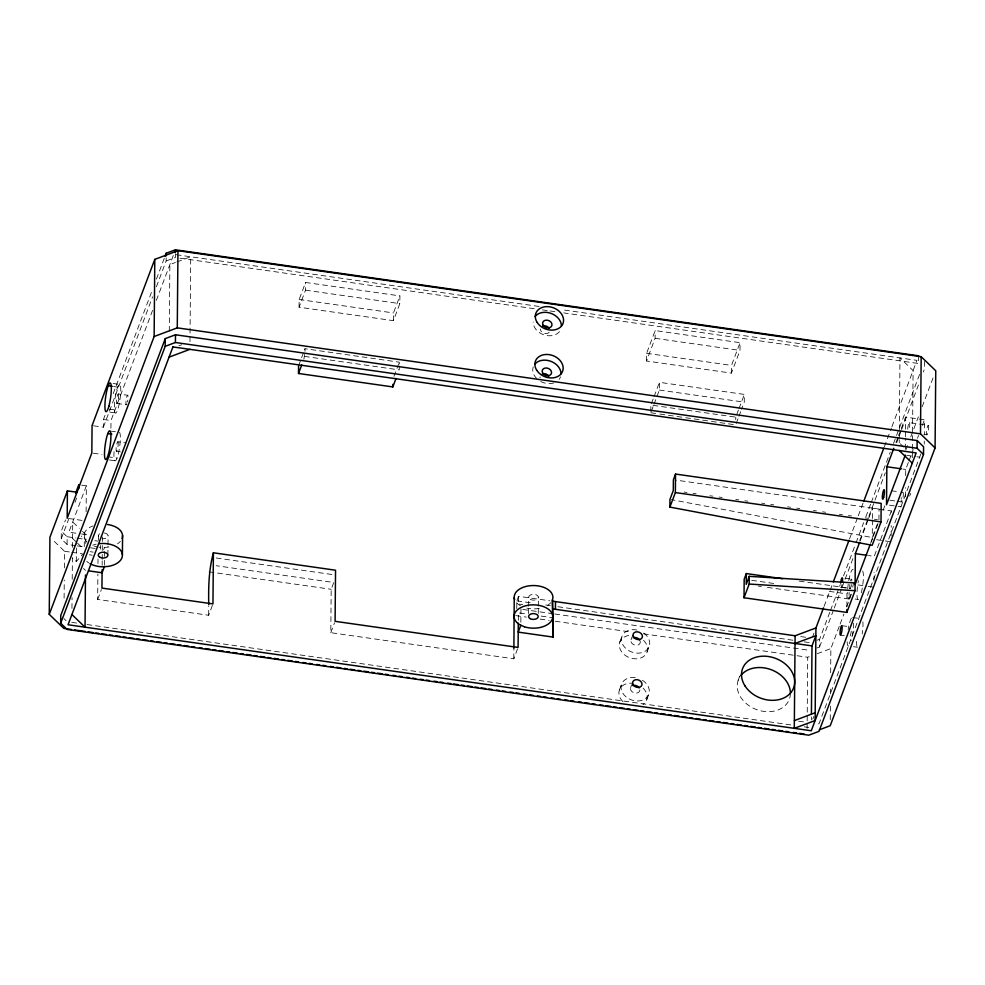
<?xml version="1.0" encoding="UTF-8"?>
<svg xmlns="http://www.w3.org/2000/svg" width="985" height="985" viewBox="0 0 985 985"><rect width="100%" height="100%" fill="white"/><g stroke="black" fill="none" stroke-linecap="round" stroke-linejoin="round"><path stroke-width="0.74" stroke-dasharray="4.92 3.69" d="M75.82 545.69L67.078 544.446L61.242 538.82L61.304 531.112L65.552 519.871M64.099 598.154L64.247 579.993M64.357 567.902L64.505 551.255L52.008 539.214M67.078 544.446L67.14 536.726L61.304 531.112M71.954 608.41L72.053 597.661M72.213 579.242L72.397 557.756L76.301 561.524L83.22 553.582M72.496 547.328L72.718 521.964L79.28 528.28M76.301 561.524L76.461 543.671M84.267 546.515L84.378 533.156L81.41 536.542M85.757 543.56L85.83 534.609L80.364 529.339M86.114 511.818L86.348 485.851L78.8 484.768M212.428 605.332L208.672 615.268L97.663 599.434L97.884 573.996M97.971 563.519L98.007 559.037M98.377 540.383L98.414 535.938M100.605 549.224L100.642 545.37M102.144 565.341L102.181 560.896M102.194 559.406L102.243 553.471M102.268 550.48L102.341 542.969M102.354 541.467L102.391 536.973M93.477 425.779L103.376 427.194L103.45 419.475L105.617 413.737M104.361 565.267L104.422 557.842M104.435 556.365L104.521 547.463L103.61 549.864M107.907 555.048L107.981 546.146M107.993 544.668L108.079 535.766M110.923 428.192L110.997 420.546L152.589 310.361M156.381 286.77L166.12 260.988L166.157 255.841M169.285 331.243L169.876 264.571L175.428 262.49M175.416 253.662L175.379 257.516L166.12 260.988M189.97 341.635L190.708 256.765L176.82 261.973M208.672 615.268L208.746 606.292M299.083 307.209L299.144 299.489L305.572 282.461L399.898 295.906L399.836 303.626L393.409 320.667L299.083 307.209L305.51 290.169L305.572 282.461M303.86 359.291L304.968 352.593M304.968 351.3L304.993 348.727L399.319 362.185L399.307 364.758M517.556 648.844L513.801 658.793L330.8 632.69L331.182 589.289L333.755 582.48L216.146 565.698M393.409 320.667L393.471 312.947L399.898 295.906M399.294 366.038L399.257 369.904L304.931 356.447M513.801 658.793L513.887 648.315M516.756 608.57L516.817 600.862L518.529 596.319L549.802 600.776M518.319 620.242L518.393 612.83L527.504 614.123M518.529 596.319L518.467 604.039L522.715 604.642M520.843 622.274L520.954 608.927M528.588 613.63L528.637 607.696M528.649 606.206L528.736 597.304M538.253 613.458L538.303 607.523M538.315 606.034L538.401 597.132M646.529 361.015L646.603 353.295L655.173 330.578L740.067 342.694L740.006 350.401L731.424 373.118L646.529 361.015L655.111 338.298L655.173 330.578M650.814 411.471L650.876 405.044L735.77 417.147L738.442 410.055M654.015 404.244L659.384 390.048L659.445 382.328L744.34 394.431L744.278 402.151L741.594 409.243M731.424 373.118L731.498 365.398L740.067 342.694M735.746 419.721L735.77 417.147M807.109 728.358L807.158 722.3M807.171 720.786L807.725 657.254L810.446 656.232M811.369 719.924L811.394 716.908M816.91 647.97L819.557 646.973L819.618 639.265L829.949 611.907M830.257 719.69L830.38 706.073M830.478 693.969L830.552 686.41M830.663 672.792L830.872 648.586L839.565 625.561M846.891 606.711L847.001 593.893L827.351 591.098M767.401 587.38L849.045 599.015L849.107 592.268M872.402 519.957L872.242 539.09L870.629 543.351M872.414 518.492L872.513 508.235L891.376 510.932L891.351 513.862M874.015 581.335L874.089 572.519M878.928 519.871L879.026 509.06L676.436 480.175M891.154 535.914L891.24 525.621M899.231 442.794L899.256 439.766M899.268 438.239L899.97 357.924L913.095 370.569L912.332 458M905.313 449.025L905.412 438.374M905.424 436.86L905.474 430.777M905.486 429.251L905.597 417.086L924.459 419.782L924.324 434.988M905.474 496.822L905.547 487.698M905.658 475.533L905.707 469.451L908.392 462.347M918.673 355.807L918.599 363.514L563.74 312.91M924.496 361.421L924.435 369.141L923.339 372.022M924.25 444.112L924.275 441.071M113.189 393.68L152.663 289.085M156.443 279.063L164.557 257.565M61.242 538.82L68.667 519.169M75.02 502.313L76.608 498.102M103.376 427.194L152.601 296.805M86.348 485.851L68.852 532.183L80.179 533.796M156.369 300.339L173.729 254.352L539.251 306.483M97.663 599.434L101.406 589.498M298.566 365.767L304.993 348.727M393.963 376.381L399.319 362.185M330.8 632.69L334.555 622.754M651.405 403.616L653.547 397.94M654.089 396.524L659.445 382.328M651.344 411.336L653.486 405.66M619.799 642.134L621.954 636.458M631.04 639.745L632.653 635.497M619.393 689.968L621.535 684.292M630.622 687.579L631.693 684.747M647.083 652.021L649.226 646.345M738.984 408.627L744.34 394.431M736.238 423.439L738.381 417.763M738.91 416.347L741.052 410.671M646.665 699.855L648.807 694.179M738.159 680.315L739.772 676.067M812.563 636.901L814.004 633.072M824.076 606.391L832.768 583.391M849.587 538.807L857.726 517.236M858.267 515.808L863.155 502.855M884.321 446.784L891.388 428.081M891.93 426.653L916.949 360.35L562.078 309.733M830.49 610.466L840.279 584.561M843.529 575.917L855.485 544.249M856.027 542.809L863.636 522.653M865.815 516.891L870.703 503.938M871.245 502.498L890.268 452.115M893.53 443.484L919.608 374.374M895.956 442.634L898.098 436.958M898.628 435.542L900.77 429.866M901.312 428.438L905.597 417.086M819.557 646.973L833.679 609.543M834.233 608.102L841.288 589.387M841.83 587.959L844.551 580.756M845.093 579.315L853.244 557.719M859.77 540.445L885.306 472.788M896.719 442.56L898.886 436.798M899.44 435.358L901.066 431.036M901.607 429.595L918.451 384.975M860.188 540.888L868.216 519.587M868.758 518.172L872.513 508.235M849.045 599.015L851.569 592.342M877.389 523.946L872.254 537.551L671.462 499.666M840.119 624.121L843.923 614.037M846.632 606.846L852.074 592.441M870.543 543.498L872.722 537.748M873.264 536.308L878.152 523.343M883.04 510.39L885.22 504.628M905.868 449.923L907.493 445.614M910.756 436.971L918.365 416.815M922.169 406.743L933.029 377.944M908.921 460.931L913.206 449.579M917.491 438.226L918.562 435.395M922.317 425.458L924.459 419.782M812.785 719.112L813.745 716.563M891.376 510.932L874.224 556.353L868.425 555.528M920.876 453.937L819.064 723.655L816.503 724.615M909.66 496.108L910.731 493.276M178.851 345.797L181.634 344.75M816.984 640.25L819.618 639.265M817.255 653.683L830.872 648.586M108.966 547.032L103.991 547.512A19.343 11.672 0.5 0 1 98.956 547.204M798.601 721.205L804.265 721.98M179.947 258.168L536.332 308.995M542.415 309.869L548.51 310.731M550.036 310.952L556.131 311.826M655.111 338.298L740.006 350.401M305.51 290.169L399.836 303.626M299.144 299.489L393.471 312.947M646.603 353.295L731.498 365.398M907.69 429.14A4.839 0.837 -81.9 0 1 909.389 422.614L918.205 423.907M919.645 424.116L928.362 425.36A4.839 0.837 -81.9 0 1 927.821 433.08A4.839 0.837 -81.9 0 1 926.553 431.836A4.839 0.837 -81.9 0 1 928.362 425.36M659.384 390.048L744.278 402.151M923.893 434.41L926.799 434.828M650.802 412.752L658.386 413.835M659.901 414.057L684.156 417.517M685.671 417.726L709.926 421.186M711.441 421.408L735.696 424.867M906.717 455.316L915.422 456.56M916.875 456.769L919.768 457.175M902.814 469.032L905.707 469.451M891.437 490.764L898.689 491.798M113.164 383.51L119.899 384.482A14.504 2.499 -81.9 0 1 118.298 407.655A14.504 2.499 -81.9 0 1 114.482 403.912A14.504 2.499 -81.9 0 1 119.899 384.482M113.62 386.539L117.658 387.105M889.874 500.232L895.673 501.057M897.126 501.267L901.484 501.894M118.335 393.951A4.839 0.837 -81.9 0 1 117.806 401.671A4.839 0.837 -81.9 0 1 116.525 400.427A4.839 0.837 -81.9 0 1 118.335 393.951L127.767 395.293A4.839 0.837 -81.9 0 1 127.496 401.954M889.418 505.182L896.67 506.216M898.123 506.425L901.029 506.844M116.772 403.419L126.203 404.761M109.372 409.107L117.461 410.252M683.959 492.057L687.001 492.488M693.095 493.362L696.149 493.793M709.853 495.75L712.894 496.181M718.988 497.056L722.042 497.487M735.746 499.444L738.799 499.875M744.882 500.749L747.935 501.18M761.639 503.138L764.692 503.569M770.787 504.443L773.828 504.874M787.532 506.832L790.586 507.263M796.68 508.137L799.721 508.568M813.425 510.525L816.479 510.956M822.573 511.831L825.615 512.262M839.331 514.219L842.372 514.65M848.467 515.524L851.508 515.955M865.224 517.913L868.265 518.344M874.36 519.218L877.401 519.649M109.828 412.124L115.208 412.887M103.45 419.475L110.997 420.546M876.588 539.718L883.853 540.753M885.306 540.962L889.652 541.578M111.403 431.159L115.442 431.738M117.917 441.785A4.839 0.837 -81.9 0 1 117.387 449.505A4.839 0.837 -81.9 0 1 116.119 448.261A4.839 0.837 -81.9 0 1 117.917 441.785L126.006 442.93M116.353 451.253L120.404 451.832M93.267 453.198L101.984 454.442M107.611 456.744L117.043 458.087M109.409 459.958L114.802 460.721M844.945 578.207L851.545 579.143M857.997 584.93L866.701 586.173M868.154 586.383L873.954 587.208M799.254 581.101L849.144 588.217M751.74 580.313L774.419 583.551M855.152 599.052L857.849 599.434M758.327 586.087L761.356 586.518M852.69 617.509L859.425 618.469M841.88 625.66L848.491 626.608M68.63 518.492L83.134 520.56M840.316 635.128L844.28 635.694M81.595 534.005L88.847 535.04M800.756 636.569L806.419 637.381M853.392 646.689L857.43 647.268M67.14 536.726L75.894 537.97M77.347 538.179L86.089 539.435M94.843 540.679L97.761 541.097M216.207 557.99L333.829 574.76M516.817 600.862L533.55 603.251M545.715 604.987L550.283 605.627M557.879 606.723L793.639 640.336M804.277 641.863L810.359 642.725M77.286 545.899L83.109 546.724M90.398 547.771L97.687 548.805M522.838 609.444L553.25 613.778M554.777 614L810.298 650.445M541.171 616.081L553.324 617.817M64.505 551.255L70.329 552.092M71.794 552.302L82.001 553.755M89.29 554.789L92.208 555.208M209.054 571.866L331.182 589.289M515.697 615.6L526.347 617.127M540.039 619.072L549.162 620.378M555.244 621.252L631.287 632.087M643.464 633.823L795.56 655.517M797.074 655.739L807.725 657.254M71.745 622.36L79.366 623.443M86.975 624.527L793.614 725.305M804.277 726.832L808.845 727.484M90.201 551.686L93.218 552.142M77.495 543.166L83.639 549.051M900.327 443.841L903.602 447.005M83.479 568.431L85.523 570.401M63.963 618.605L66.106 620.673M72.57 538.376L76.473 542.181M549.211 332.228A4.839 3.768 20.7 0 1 543.892 333.275A4.839 3.768 20.7 0 1 540.433 329.052M790.413 693.403A27.284 21.239 20.7 0 1 757.576 709.939A27.284 21.239 20.7 0 1 740.043 676.584M853.564 623.197A14.504 2.499 -81.9 0 1 851.077 640.693M848.651 646A14.504 2.499 -81.9 0 1 847.137 640.238M848.147 629.55A14.504 2.499 -81.9 0 1 848.824 625.955M849.612 622.742A14.504 2.499 -81.9 0 1 852.037 617.435M862.909 621.843A14.504 2.499 -81.9 0 1 862.183 633.983M856.95 646.222A14.504 2.499 -81.9 0 1 856.704 638.292M126.954 403.887A4.839 0.837 -81.9 0 1 125.994 401.375A4.839 0.837 -81.9 0 1 127.705 395.244M639.893 689.906A4.839 3.768 20.7 0 1 633.33 692.541A4.839 3.768 20.7 0 1 631.865 686.028M553.853 382.906A14.504 11.303 20.7 0 1 539.706 380.887M536.8 378.634A14.504 11.303 20.7 0 1 533.23 366.925M560.514 376.824A14.504 11.303 20.7 0 1 559.074 379.41M119.481 432.304A14.504 2.499 -81.9 0 1 119.542 447.424A14.504 2.499 -81.9 0 1 115.208 460.881A14.504 2.499 -81.9 0 1 114.408 448.101M540.162 377.908A4.839 3.768 20.7 0 1 540.014 376.886M850.523 580.891A4.839 0.837 -81.9 0 1 851.84 581.039M851.496 584.597A4.839 0.837 -81.9 0 1 850.203 588.648M849.858 584.413A4.839 0.837 -81.9 0 0 849.981 588.624L840.734 587.294A4.839 0.837 -81.9 0 1 840.488 584.314M842.027 584.487A4.839 0.837 -81.9 0 1 840.956 587.331M550.677 602.758A19.343 11.672 0.5 0 1 547.759 605.233M539.288 608.398A19.343 11.672 0.5 0 1 526.852 608.127M520.425 605.713A19.343 11.672 0.5 0 1 515.648 601.527M851.262 631.188A4.839 0.837 -81.9 0 1 849.562 636.458M640.151 641.05A4.839 3.768 20.7 0 1 634.943 645.138A4.839 3.768 20.7 0 1 631.52 638.883M853.503 582.295A14.504 2.499 -81.9 0 1 852.53 588.476M850.658 595.457A14.504 2.499 -81.9 0 1 847.556 592.404M847.691 589.116A14.504 2.499 -81.9 0 1 853.108 569.675M862.54 571.029A14.504 2.499 -81.9 0 1 861.198 593.192M858.501 599.508A14.504 2.499 -81.9 0 1 857.8 584.314M857.997 583.071A14.504 2.499 -81.9 0 1 858.44 580.633M559.492 331.576A14.504 11.303 20.7 0 1 543.535 334.703A14.504 11.303 20.7 0 1 533.144 322.021M643.106 688.158A14.504 11.303 20.7 0 1 642.959 704.521M622.951 701.665A14.504 11.303 20.7 0 1 619.996 688.613A14.504 11.303 20.7 0 1 633.133 683.331M642.331 680.216A14.504 11.303 20.7 0 1 644.19 699.399A14.504 11.303 20.7 0 1 621.843 691.298A14.504 11.303 20.7 0 1 635.276 677.655M643.784 633.072A14.504 11.303 20.7 0 1 643.279 652.181A14.504 11.303 20.7 0 1 621.707 641.764A14.504 11.303 20.7 0 1 638.145 630.351M643.525 640.324A14.504 11.303 20.7 0 1 640.435 658.103A14.504 11.303 20.7 0 1 619.75 648.118A14.504 11.303 20.7 0 1 633.552 635.51M909.389 422.614A4.839 0.837 -81.9 0 1 909.217 429.325M903.048 492.426A4.839 0.837 -81.9 0 1 902.642 499.629A4.839 0.837 -81.9 0 1 901.189 499.998M901.238 498.902A4.839 0.837 -81.9 0 1 901.349 497.684M902.568 492.697A4.839 0.837 -81.9 0 1 902.826 492.389M88.748 562.891A19.343 11.672 0.5 0 1 86.705 561.265M92.762 545.197A19.343 11.672 0.5 0 1 96.161 544.2M120.355 541.381A19.343 11.672 0.5 0 1 117.437 543.855M97.737 547.007A19.343 11.672 0.5 0 1 94.215 546.121M86.877 541.972A19.343 11.672 0.5 0 1 92.935 525.916M104.311 533.008A4.839 2.918 0.5 0 1 107.956 536.517A4.839 2.918 0.5 0 1 102.169 538.684M98.623 536.69A4.839 2.918 0.5 0 1 99.694 533.845M530.275 599.348A4.839 2.918 0.5 0 0 538.278 597.895A4.839 2.918 0.5 0 0 532.134 594.423A4.839 2.918 0.5 0 0 530.275 599.348"/><path stroke-width="1.48" d="M71.449 629.489L63.828 628.405L49.25 614.357L49.927 537.207L67.411 490.875L77.322 492.291M60.676 623.222L60.75 615.502L165.271 338.606L175.49 334.777L917.146 440.554L923.585 446.759L923.511 454.479L818.991 731.375L808.771 735.192L67.115 629.415L60.676 623.222L165.197 346.326L165.271 338.606M67.411 490.875L67.177 518.295L91.827 452.989L92.061 425.569L154.793 259.375L177.953 250.707L921.172 356.705L935.75 370.754L935.073 447.904L830.207 725.736L819.311 729.823M78.763 488.634L78.8 484.768L75.623 493.202M85.486 575.006L85.03 627.186L71.905 614.541M102.108 569.798L101.947 588.082L212.957 603.916L213.4 552.794L335.54 570.216L335.097 621.326L518.085 647.428L518.295 623.21M122.411 554.789L122.571 535.508M49.25 614.357L154.128 336.525L154.793 259.375M166.157 255.841L166.182 253.268L175.441 249.808L918.673 355.807M175.416 252.382L175.441 249.808M165.197 346.326L175.416 342.497L175.49 334.777M154.128 336.525L177.275 327.857L177.953 250.707M208.758 604.79C208.364 587.097 208.82 569.564 213.4 552.794M396.044 378.412L392.83 386.933L298.504 373.475L298.566 365.767M392.83 386.933L392.843 384.359M513.887 648.315L514.232 597.563M514.65 599.582A19.343 11.672 0.5 0 1 533.661 585.546A19.343 11.672 0.5 0 1 552.425 599.914L553.164 637.098L518.221 632.111L520.819 625.241M553.164 637.098L552.425 599.914M555.442 609.309L555.503 601.589M669.886 507.09L669.96 499.383L673.297 490.542L673.395 479.732L675.538 474.056L881.169 503.384L881.009 521.902L872.181 545.271L669.886 507.09L675.378 492.574L675.538 474.056M859.646 542.304L855.362 553.656L855.042 590.692L846.841 612.411L744.02 597.747L744.18 579.229L746.334 573.553L782.619 578.724M746.334 573.553L746.236 584.351L749.265 576.336L855.103 582.985M744.02 597.747L749.191 584.056L749.265 576.336M815.937 627.962L795.104 635.768L794.292 728.346L815.124 720.54L815.937 627.962L823.534 607.831M811.418 713.879L812.009 645.901L815.863 635.682L795.03 643.476M846.841 612.411L846.866 609.567M893.814 448.31L886.845 466.755L886.512 504.776L905.264 455.107M923.511 454.479L917.072 448.273L917.146 440.554M935.073 447.904L920.495 433.856L921.172 356.705M165.098 256.137L166.182 253.268M104.348 566.744L102.083 572.765L88.527 570.832M298.504 373.475L301.718 364.967M833.31 581.95L849.045 540.248M863.697 501.427L883.779 448.212M855.091 584.524L870.1 544.779M794.353 720.626L815.198 712.721M169.063 357.149L189.896 349.355M749.191 584.056L855.042 590.692M177.275 327.857L920.495 433.856M175.416 342.497L917.072 448.273M886.845 466.755L901.361 468.823M108.227 385.763L112.265 386.342M675.378 492.574L881.009 521.902M107.808 433.597L111.847 434.176M855.362 553.656L866.972 555.318M552.659 601.182L795.104 635.768M552.585 608.902L812.009 645.901M74.491 629.932L85.153 631.447M88.194 631.878L92.762 632.53M95.816 632.973L98.857 633.404M101.898 633.835L106.478 634.488M109.52 634.919L112.561 635.362M115.614 635.793L120.182 636.445M123.223 636.876L126.277 637.307M129.318 637.751L133.886 638.403M136.927 638.834L139.981 639.265M143.022 639.696L147.59 640.349M150.643 640.792L153.685 641.223M156.726 641.654L161.306 642.306M164.347 642.737L167.388 643.18M170.442 643.611L175.01 644.264M178.051 644.695L181.105 645.126M184.146 645.569L188.714 646.222M191.755 646.653L194.808 647.083M199.376 647.736L202.417 648.167M205.471 648.61L210.039 649.263M213.08 649.694L216.134 650.125M219.175 650.568L223.743 651.208M226.784 651.651L229.837 652.082M232.879 652.513L237.447 653.166M240.5 653.609L243.541 654.04M246.582 654.471L251.163 655.124M254.204 655.554L257.245 655.998M260.299 656.429L264.866 657.081M267.908 657.512L270.961 657.943M274.002 658.386L278.57 659.039M281.611 659.47L284.665 659.901M287.706 660.332L292.274 660.984M295.328 661.428L298.369 661.858M302.937 662.511L305.99 662.942M309.031 663.373L312.073 663.816M316.641 664.469L319.694 664.9M322.735 665.331L325.789 665.761M330.357 666.414L333.398 666.857M336.439 667.288L341.019 667.941M344.06 668.372L347.102 668.803M350.155 669.246L354.723 669.899M357.764 670.329L360.818 670.76M363.859 671.191L368.427 671.844M371.468 672.287L374.522 672.718M377.563 673.149L382.131 673.802M385.184 674.232L388.225 674.676M392.793 675.328L395.847 675.759M398.888 676.19L401.929 676.633M406.497 677.274L409.551 677.717M412.592 678.148L415.645 678.579M420.213 679.231L423.254 679.675M426.308 680.106L429.349 680.537M433.917 681.189L436.958 681.62M440.012 682.063L443.053 682.494M447.621 683.147L450.674 683.578M453.716 684.009L458.284 684.661M461.325 685.104L464.378 685.535M467.419 685.966L471.987 686.619M475.041 687.05L478.082 687.493M481.136 687.924L485.704 688.577M488.745 689.008L491.786 689.438M496.354 690.091L499.407 690.534M502.448 690.965L505.502 691.396M510.07 692.049L513.111 692.48M516.165 692.923L519.206 693.354M523.774 694.006L526.815 694.437M529.868 694.868L532.91 695.312M537.478 695.964L540.531 696.395M543.572 696.826L546.613 697.257M551.194 697.909L554.235 698.353M557.276 698.784L560.33 699.215M564.898 699.867L567.939 700.298M570.992 700.741L574.033 701.172M578.601 701.825L581.642 702.256M584.696 702.699L589.264 703.339M592.305 703.783L595.359 704.213M599.927 704.866L602.968 705.297M606.021 705.728L610.589 706.38M613.63 706.824L616.672 707.255M619.725 707.686L624.293 708.338M627.334 708.769L630.388 709.212M633.429 709.643L637.997 710.296M641.05 710.727L644.091 711.17M647.133 711.601L651.701 712.254M654.754 712.684L657.795 713.115M660.849 713.559L665.417 714.211M668.458 714.642L671.499 715.073M674.553 715.504L679.121 716.157M682.162 716.6L686.73 717.24M689.783 717.683L692.824 718.114M695.878 718.545L700.446 719.198M703.487 719.641L706.528 720.072M709.582 720.503L714.15 721.155M717.191 721.586L720.244 722.03M723.286 722.461L727.853 723.113M730.907 723.544L733.948 723.975M736.989 724.418L741.557 725.071M744.611 725.502L747.652 725.933M750.705 726.364L755.273 727.016M758.315 727.459L761.356 727.89M764.409 728.321L768.977 728.974M772.018 729.405L775.072 729.848M778.113 730.279L782.681 730.932M785.734 731.362L788.776 731.793M793.344 732.446L796.385 732.889M799.438 733.32L804.006 733.973M899.17 450.502L912.282 463.147M542.821 326.047A4.839 3.768 20.7 0 1 549.248 328.374M542.403 373.881A4.839 3.768 20.7 0 1 548.83 376.208M633.257 637.726A4.839 3.768 20.7 0 1 639.696 640.053M632.838 685.56A4.839 3.768 20.7 0 1 639.277 687.887M840.611 583.095A4.839 0.837 -81.9 0 1 842.089 577.801A4.839 0.837 -81.9 0 1 842.434 582.037M534.67 364.339A14.504 11.303 20.7 0 1 550.627 361.224A14.504 11.303 20.7 0 1 561.019 373.894M535.089 316.505A14.504 11.303 20.7 0 1 551.046 313.39A14.504 11.303 20.7 0 1 561.438 326.06M740.868 675.451A27.284 21.239 20.7 0 1 770.873 669.578A27.284 21.239 20.7 0 1 790.413 693.403M98.574 543.757A19.343 11.672 0.5 0 1 121.734 552.154A19.343 11.672 0.5 0 1 108.793 566.313L103.819 566.806A19.343 11.672 0.5 0 1 89.931 563.629M107.525 524.488A19.343 11.672 0.5 0 1 122.103 538.536M172.917 346.929L68.051 624.761L811.271 730.759L916.149 452.928L172.917 346.929M524.377 626.78L520.252 624.995A19.343 11.672 0.5 0 1 526.088 605.664A19.343 11.672 0.5 0 1 552.72 617.189A19.343 11.672 0.5 0 1 524.377 626.78M530.115 618.629A4.839 2.918 0.5 0 0 538.118 617.176A4.839 2.918 0.5 0 0 531.962 613.717A4.839 2.918 0.5 0 0 530.115 618.629M543.191 325.382A4.839 3.768 20.7 0 0 551.354 326.552A4.839 3.768 20.7 0 0 547.328 320.187A4.839 3.768 20.7 0 0 543.191 325.382M542.772 373.216A4.839 3.768 20.7 0 0 550.935 374.386A4.839 3.768 20.7 0 0 546.909 368.021A4.839 3.768 20.7 0 0 542.772 373.216M744.968 685.855A27.284 21.239 20.7 0 0 791.041 692.418A27.284 21.239 20.7 0 0 768.288 656.503A27.284 21.239 20.7 0 0 744.968 685.855M633.207 684.895A4.839 3.768 20.7 0 0 641.383 686.065A4.839 3.768 20.7 0 0 637.344 679.699A4.839 3.768 20.7 0 0 633.207 684.895M536.714 370.237A14.504 11.303 20.7 0 0 561.216 373.734A14.504 11.303 20.7 0 0 549.113 354.625A14.504 11.303 20.7 0 0 536.714 370.237M633.626 637.061A4.839 3.768 20.7 0 0 641.801 638.231A4.839 3.768 20.7 0 0 637.763 631.865A4.839 3.768 20.7 0 0 633.626 637.061M108.855 406.312A14.504 2.499 -81.9 0 0 110.468 383.128A14.504 2.499 -81.9 0 0 105.05 402.569A14.504 2.499 -81.9 0 0 108.855 406.312M108.436 454.147A14.504 2.499 -81.9 0 0 110.049 430.962A14.504 2.499 -81.9 0 0 104.632 450.404A14.504 2.499 -81.9 0 0 108.436 454.147M841.35 633.392A4.839 0.837 -81.9 0 0 841.88 625.66A4.839 0.837 -81.9 0 0 840.082 632.136A4.839 0.837 -81.9 0 0 841.35 633.392M883.643 497.462A4.839 0.837 -81.9 0 0 884.173 489.73A4.839 0.837 -81.9 0 0 882.375 496.206A4.839 0.837 -81.9 0 0 883.643 497.462M537.133 322.403A14.504 11.303 20.7 0 0 561.635 325.9A14.504 11.303 20.7 0 0 549.531 306.791A14.504 11.303 20.7 0 0 537.133 322.403M99.793 557.251A4.839 2.918 0.5 0 0 107.796 555.811A4.839 2.918 0.5 0 0 101.64 552.339A4.839 2.918 0.5 0 0 99.793 557.251"/></g></svg>
